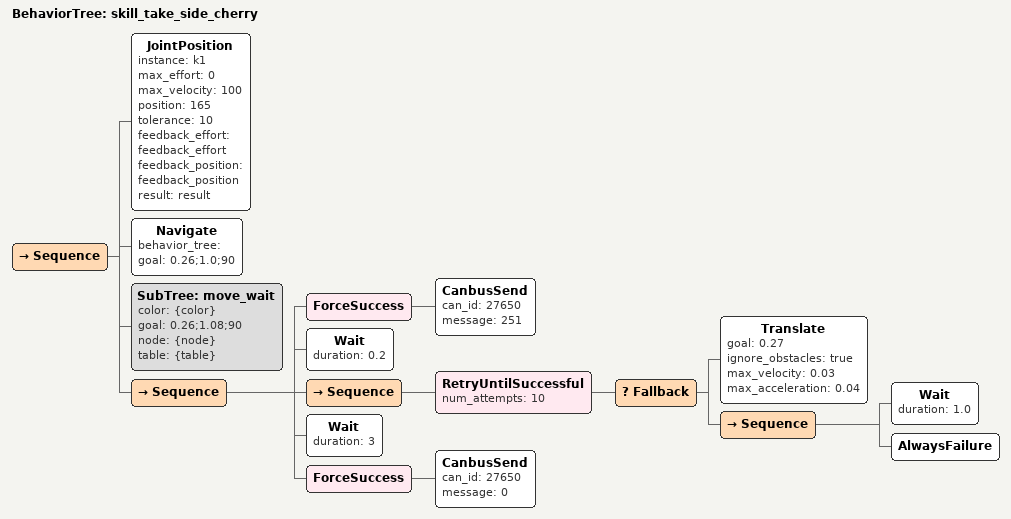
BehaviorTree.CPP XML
<?xml version="1.0" encoding="UTF-8"?>
<root BTCPP_format="4">
  <BehaviorTree ID="skill_take_side_cherry">
    <Sequence>
      <JointPosition instance="k1"
                     max_effort="0"
                     max_velocity="100"
                     position="165"
                     tolerance="10"
                     feedback_effort="feedback_effort"
                     feedback_position="feedback_position"
                     result="result"/>
      <Navigate behavior_tree=""
                goal="0.26;1.0;90"/>
      <SubTree ID="move_wait"
               color="{color}"
               goal="0.26;1.08;90"
               node="{node}"
               table="{table}"/>
      <Sequence>
        <ForceSuccess>
          <CanbusSend can_id="27650"
                      message="251"/>
        </ForceSuccess>
        <Wait duration="0.2"/>
        <Sequence>
          <RetryUntilSuccessful num_attempts="10">
            <Fallback>
              <Translate goal="0.27"
                         ignore_obstacles="true"
                         max_velocity="0.03"
                         max_acceleration="0.04"/>
              <Sequence>
                <Wait duration="1.0"/>
                <AlwaysFailure/>
              </Sequence>
            </Fallback>
          </RetryUntilSuccessful>
        </Sequence>
        <Wait duration="3"/>
        <ForceSuccess>
          <CanbusSend can_id="27650"
                      message="0"/>
        </ForceSuccess>
      </Sequence>
    </Sequence>
  </BehaviorTree>

</root>
